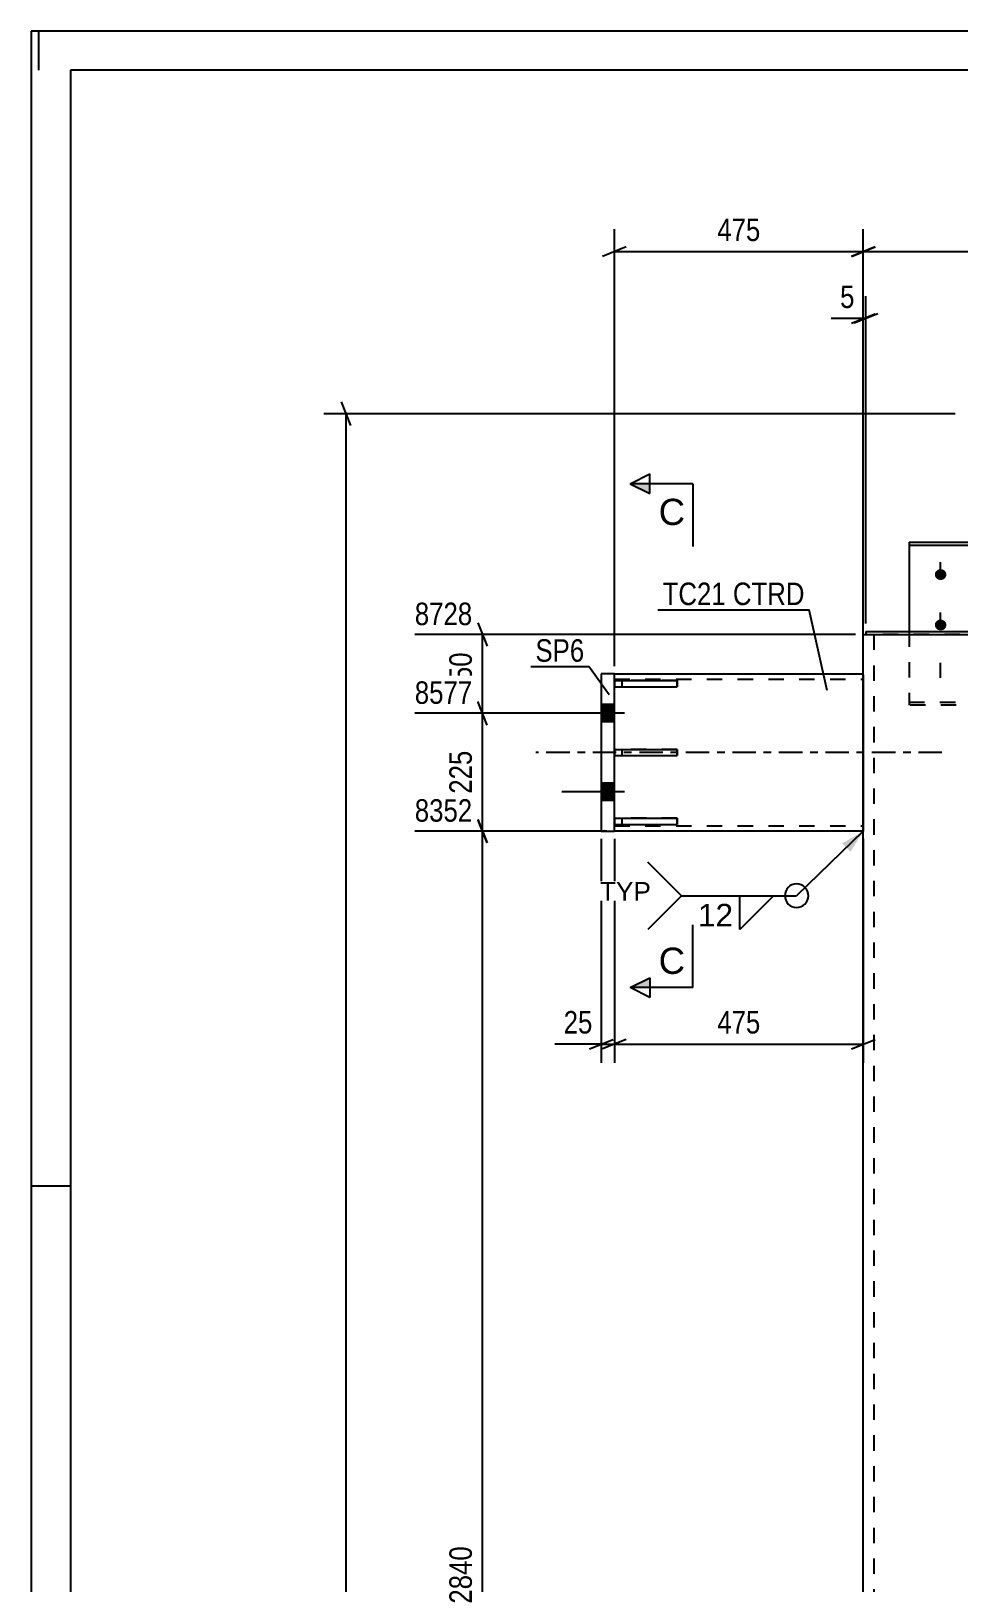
# Model space of a CAD drawing. Header units: millimetres. Extents: x 0 to 841, y 0 to 594.
# Drawn here: x 0 to 118, y 396.5 to 594 of the extents above; entities that cross this region are included whole.
import ezdxf

# ---------------------------------------------------------------- set-up
doc = ezdxf.new("R2010")
doc.units = ezdxf.units.MM
doc.linetypes.add('DXK_LINE_DOT2', pattern=[3.9198, 1.9599, -1.9599])
doc.linetypes.add('DXK_LINE_DOT3', pattern=[5.9187, 2.979, -0.9799, 0.9799, -0.9799])
doc.styles.add('Arial', font='ARIAL.TTF', dxfattribs={"height": 0.2})
doc.styles.add('Arial Narrow', font='ARIALN.TTF', dxfattribs={"height": 0.2})

# ---------------------------------------------------------------- blocks, each defined once
blk = doc.blocks.new('Unknown-284859361-1134')
at = {"color": 5, "linetype": 'Continuous'}
for p, q in [((841, 594), (0, 594)), ((0, 594), (0, 0)), ((1, 589), (1, 594)), ((836, 589), (5, 589)), ((5, 589), (5, 5)), ((5, 447), (0, 447))]:
    blk.add_line(p, q, dxfattribs=at)
blk = doc.blocks.new('Part-284859361-3023 - 2891')
at = {"color": 2, "linetype": 'Continuous'}
for p, q in [((74.21, 512.17), (105.88, 512.17)), ((105.88, 510.84), (105.88, 512.17)), ((105.88, 510.84), (105.88, 492.17)), ((105.88, 492.17), (74.21, 492.17))]:
    blk.add_line(p, q, dxfattribs=at)
at = {"color": 7, "linetype": 'DXK_LINE_DOT2'}
for p, q in [((74.21, 492.17), (74.21, 512.17)), ((105.88, 512.07), (105.88, 510.84)), ((74.21, 511.51), (105.88, 511.51)), ((74.21, 492.84), (105.88, 492.84)), ((105.88, 492.84), (105.88, 492.89))]:
    blk.add_line(p, q, dxfattribs=at)
at = {"color": 7, "linetype": 'DXK_LINE_DOT3'}
blk.add_line((115.88, 502.17), (64.21, 502.17), dxfattribs=at)
blk = doc.blocks.new('Part-284859361-3031 - 2891')
at = {"color": 2, "linetype": 'Continuous'}
for p, q in [((74.21, 502.58), (82.21, 502.58)), ((74.21, 502.58), (74.21, 501.78)), ((74.21, 501.78), (82.21, 501.78)), ((82.21, 502.58), (82.21, 501.78))]:
    blk.add_line(p, q, dxfattribs=at)
at = {"color": 7, "linetype": 'DXK_LINE_DOT2'}
blk.add_line((75.21, 501.78), (75.21, 502.58), dxfattribs=at)
blk = doc.blocks.new('Bolt-284859361-3052 - 2891')
at = {"linetype": 'Continuous'}
for points in [[(115.71, 525.51), (115.86, 525.5), (116.01, 525.45), (116.14, 525.38), (116.26, 525.28), (116.35, 525.17), (116.41, 525.04), (116.44, 524.9), (116.44, 524.75), (116.41, 524.61), (116.35, 524.48), (116.26, 524.36), (116.14, 524.27), (116.01, 524.19), (115.86, 524.15), (115.71, 524.13), (115.56, 524.15), (115.41, 524.19), (115.28, 524.27), (115.17, 524.36), (115.08, 524.48), (115.01, 524.61), (114.98, 524.75), (114.98, 524.9), (115.01, 525.04), (115.08, 525.17), (115.17, 525.28), (115.28, 525.38), (115.41, 525.45), (115.56, 525.5)], [(129.38, 525.51), (129.53, 525.5), (129.68, 525.45), (129.81, 525.38), (129.92, 525.28), (130.01, 525.17), (130.08, 525.04), (130.11, 524.9), (130.11, 524.75), (130.08, 524.61), (130.01, 524.48), (129.92, 524.36), (129.81, 524.27), (129.68, 524.19), (129.53, 524.15), (129.38, 524.13), (129.23, 524.15), (129.08, 524.19), (128.95, 524.27), (128.83, 524.36), (128.74, 524.48), (128.68, 524.61), (128.65, 524.75), (128.65, 524.9), (128.68, 525.04), (128.74, 525.17), (128.83, 525.28), (128.95, 525.38), (129.08, 525.45), (129.23, 525.5)], [(115.71, 519.09), (115.86, 519.08), (116.01, 519.03), (116.14, 518.96), (116.26, 518.86), (116.35, 518.75), (116.41, 518.62), (116.44, 518.47), (116.44, 518.33), (116.41, 518.19), (116.35, 518.06), (116.26, 517.94), (116.14, 517.84), (116.01, 517.77), (115.86, 517.73), (115.71, 517.71), (115.56, 517.73), (115.41, 517.77), (115.28, 517.84), (115.17, 517.94), (115.08, 518.06), (115.01, 518.19), (114.98, 518.33), (114.98, 518.47), (115.01, 518.62), (115.08, 518.75), (115.17, 518.86), (115.28, 518.96), (115.41, 519.03), (115.56, 519.08)], [(129.38, 519.09), (129.53, 519.08), (129.68, 519.03), (129.81, 518.96), (129.92, 518.86), (130.01, 518.75), (130.08, 518.62), (130.11, 518.47), (130.11, 518.33), (130.08, 518.19), (130.01, 518.06), (129.92, 517.94), (129.81, 517.84), (129.68, 517.77), (129.53, 517.73), (129.38, 517.71), (129.23, 517.73), (129.08, 517.77), (128.95, 517.84), (128.83, 517.94), (128.74, 518.06), (128.68, 518.19), (128.65, 518.33), (128.65, 518.47), (128.68, 518.62), (128.74, 518.75), (128.83, 518.86), (128.95, 518.96), (129.08, 519.03), (129.23, 519.08)]]:
    blk.add_hatch(color=1, dxfattribs=at).paths.add_polyline_path(points)
at = {"color": 1, "linetype": 'Continuous'}
for p, q in [((115.71, 524.53), (115.71, 526.42)), ((129.38, 524.53), (129.38, 526.42)), ((115.71, 518.11), (115.71, 520)), ((129.38, 518.11), (129.38, 520))]:
    blk.add_line(p, q, dxfattribs=at)
at = {"color": 1, "linetype": 'DXK_LINE_DOT2'}
for p, q in [((122.55, 524.53), (122.55, 526.42)), ((115.71, 511.68), (115.71, 513.58)), ((122.55, 511.68), (122.55, 513.58)), ((129.38, 511.68), (129.38, 513.58))]:
    blk.add_line(p, q, dxfattribs=at)
blk = doc.blocks.new('Part-284859361-2993 - 2891')
at = {"color": 2, "linetype": 'Continuous'}
for p, q in [((72.54, 512.17), (72.54, 492.17)), ((74.21, 512.17), (72.54, 512.17)), ((74.21, 492.17), (74.21, 512.17)), ((72.54, 492.17), (74.21, 492.17))]:
    blk.add_line(p, q, dxfattribs=at)
blk = doc.blocks.new('Part-284859361-3005 - 2891')
at = {"color": 2, "linetype": 'Continuous'}
for p, q in [((74.21, 493.81), (82.21, 493.81)), ((74.21, 493.81), (74.21, 493.01)), ((82.21, 493.81), (82.21, 493.01)), ((74.21, 493.01), (82.21, 493.01))]:
    blk.add_line(p, q, dxfattribs=at)
at = {"color": 7, "linetype": 'DXK_LINE_DOT2'}
blk.add_line((75.21, 493.01), (75.21, 493.81), dxfattribs=at)
blk = doc.blocks.new('Part-284859361-3008 - 2891')
at = {"color": 7, "linetype": 'DXK_LINE_DOT2'}
for p, q in [((82.21, 493.81), (74.21, 493.81)), ((74.21, 493.81), (74.21, 493.01)), ((75.21, 493.01), (75.21, 493.81)), ((82.21, 493.01), (82.21, 493.81)), ((74.21, 493.01), (82.21, 493.01))]:
    blk.add_line(p, q, dxfattribs=at)
blk = doc.blocks.new('Part-284859361-3018 - 2891')
at = {"color": 2, "linetype": 'Continuous'}
for p, q in [((106.21, 517.59), (119.21, 517.59)), ((106.21, 517.59), (106.21, 517.19)), ((138.88, 517.59), (125.88, 517.59)), ((138.88, 517.59), (138.88, 517.19)), ((106.21, 517.19), (107.33, 517.19)), ((138.88, 517.19), (137.76, 517.19))]:
    blk.add_line(p, q, dxfattribs=at)
at = {"color": 7, "linetype": 'DXK_LINE_DOT2'}
for p, q in [((125.88, 517.59), (119.21, 517.59)), ((137.76, 517.19), (107.33, 517.19))]:
    blk.add_line(p, q, dxfattribs=at)
blk = doc.blocks.new('Part-284859361-3029 - 2891')
at = {"color": 2, "linetype": 'Continuous'}
for p, q in [((111.71, 528.95), (111.71, 517.59)), ((111.71, 528.95), (119.21, 528.95)), ((111.71, 528.58), (119.21, 528.58)), ((133.38, 528.95), (125.88, 528.95)), ((133.38, 528.58), (125.88, 528.58)), ((133.38, 528.95), (133.38, 517.59))]:
    blk.add_line(p, q, dxfattribs=at)
at = {"color": 7, "linetype": 'DXK_LINE_DOT2'}
for p, q in [((125.88, 528.95), (119.21, 528.95)), ((125.88, 528.58), (119.21, 528.58)), ((111.71, 517.59), (111.71, 508.22)), ((133.38, 517.59), (133.38, 508.22)), ((111.71, 508.59), (133.38, 508.59)), ((133.38, 508.22), (111.71, 508.22))]:
    blk.add_line(p, q, dxfattribs=at)
blk = doc.blocks.new('Part-284859361-3032 - 2891')
at = {"color": 2, "linetype": 'Continuous'}
for p, q in [((74.21, 511.34), (82.21, 511.34)), ((74.21, 511.34), (74.21, 510.54)), ((74.21, 510.54), (82.21, 510.54)), ((82.21, 511.34), (82.21, 510.54))]:
    blk.add_line(p, q, dxfattribs=at)
at = {"color": 7, "linetype": 'DXK_LINE_DOT2'}
blk.add_line((75.21, 510.54), (75.21, 511.34), dxfattribs=at)
blk = doc.blocks.new('Part-284859361-3033 - 2891')
at = {"color": 7, "linetype": 'DXK_LINE_DOT2'}
for p, q in [((82.21, 502.58), (74.21, 502.58)), ((74.21, 502.58), (74.21, 501.78)), ((74.21, 501.78), (82.21, 501.78)), ((75.21, 501.78), (75.21, 502.58)), ((82.21, 501.78), (82.21, 502.58))]:
    blk.add_line(p, q, dxfattribs=at)
blk = doc.blocks.new('Part-284859361-3034 - 2891')
at = {"color": 7, "linetype": 'DXK_LINE_DOT2'}
for p, q in [((82.21, 511.34), (74.21, 511.34)), ((74.21, 511.34), (74.21, 510.54)), ((74.21, 510.54), (82.21, 510.54)), ((75.21, 510.54), (75.21, 511.34)), ((82.21, 510.54), (82.21, 511.34))]:
    blk.add_line(p, q, dxfattribs=at)
blk = doc.blocks.new('Bolt-284859361-3055 - 2891')
at = {"linetype": 'Continuous'}
for points in [[(72.54, 508.27), (72.54, 506.07), (74.21, 506.07), (74.21, 508.27)], [(72.54, 508.27), (72.54, 506.07), (74.21, 506.07), (74.21, 508.27)], [(72.54, 498.27), (72.54, 496.07), (74.21, 496.07), (74.21, 498.27)], [(72.54, 498.27), (72.54, 496.07), (74.21, 496.07), (74.21, 498.27)]]:
    blk.add_hatch(color=1, dxfattribs=at).paths.add_polyline_path(points)
at = {"color": 1, "linetype": 'Continuous'}
for p, q in [((74.21, 508.27), (72.54, 508.27)), ((74.21, 508.27), (72.54, 508.27)), ((75.48, 507.17), (67.54, 507.17)), ((75.48, 507.17), (67.54, 507.17)), ((74.21, 506.07), (72.54, 506.07)), ((74.21, 506.07), (72.54, 506.07)), ((74.21, 498.27), (72.54, 498.27)), ((74.21, 498.27), (72.54, 498.27)), ((75.48, 497.17), (67.54, 497.17)), ((75.48, 497.17), (67.54, 497.17)), ((74.21, 496.07), (72.54, 496.07)), ((74.21, 496.07), (72.54, 496.07))]:
    blk.add_line(p, q, dxfattribs=at)
blk = doc.blocks.new('Part-284859361-3061 - 2891')
at = {"color": 2, "linetype": 'Continuous'}
for p, q in [((105.88, 258.13), (105.88, 517.19)), ((105.88, 517.19), (106.21, 517.19)), ((107.33, 517.19), (108.55, 517.19)), ((108.55, 517.19), (119.21, 517.19))]:
    blk.add_line(p, q, dxfattribs=at)
at = {"color": 7, "linetype": 'DXK_LINE_DOT2'}
for p, q in [((105.88, 517.19), (107.33, 517.19)), ((106.21, 517.19), (106.66, 517.19)), ((107.21, 517.19), (107.21, 258.13))]:
    blk.add_line(p, q, dxfattribs=at)
blk = doc.blocks.new('StraightDimension-284859361-5720 - 2891')
at = {"color": 7, "linetype": 'Continuous'}
for p, q in [((56.83, 518.69), (58.03, 515.69)), ((104.88, 517.19), (48.82, 517.19)), ((57.43, 507.17), (57.43, 517.19)), ((58.03, 505.67), (56.83, 508.67)), ((70.14, 507.17), (48.82, 507.17))]:
    blk.add_line(p, q, dxfattribs=at)
at = {"color": 0, "linetype": 'Continuous'}
blk.add_wipeout([(56.73, 517.79), (56.73, 521.99), (48.22, 521.99), (48.22, 517.79)], dxfattribs=at)
at = {"color": 0}
blk.add_wipeout([(56.68, 515.52), (52.48, 515.52), (52.48, 508.84), (56.68, 508.84)], dxfattribs=at)
at = {"color": 3, "linetype": 'Continuous', "style": 'Arial Narrow'}
blk.add_text('8728', height=2.863, dxfattribs=at).set_placement((48.82, 518.39))
at = {"color": 3, "style": 'Arial Narrow'}
blk.add_text('150', height=2.863, rotation=90.0002, dxfattribs=at).set_placement((56.08, 509.44))
blk = doc.blocks.new('StraightDimension-284859361-5722 - 2891')
at = {"color": 7, "linetype": 'Continuous'}
for p, q in [((73.21, 492.17), (48.82, 492.17)), ((58.03, 490.67), (56.83, 493.67)), ((57.43, 302.84), (57.43, 492.17)), ((56.83, 304.34), (58.03, 301.34)), ((69.53, 302.84), (48.82, 302.84))]:
    blk.add_line(p, q, dxfattribs=at)
at = {"color": 0, "linetype": 'Continuous'}
blk.add_wipeout([(56.73, 492.77), (56.73, 496.97), (48.22, 496.97), (48.22, 492.77)], dxfattribs=at)
at = {"color": 0}
blk.add_wipeout([(56.68, 401.76), (52.48, 401.76), (52.48, 393.25), (56.68, 393.25)], dxfattribs=at)
at = {"color": 3, "linetype": 'Continuous', "style": 'Arial Narrow'}
blk.add_text('8352', height=2.863, dxfattribs=at).set_placement((48.82, 493.37))
at = {"color": 3, "style": 'Arial Narrow'}
blk.add_text('2840', height=2.863, rotation=90.0002, dxfattribs=at).set_placement((56.08, 393.85))
blk = doc.blocks.new('StraightDimension-284859361-3239 - 2891')
at = {"color": 7, "linetype": 'Continuous'}
for p, q in [((105.88, 513.17), (105.88, 568.77)), ((139.21, 513.17), (139.21, 568.77)), ((107.38, 566.52), (104.38, 565.32)), ((105.88, 565.92), (139.21, 565.92)), ((137.71, 565.32), (140.71, 566.52))]:
    blk.add_line(p, q, dxfattribs=at)
at = {"color": 0}
blk.add_wipeout([(125.89, 566.67), (125.89, 570.87), (119.2, 570.87), (119.2, 566.67)], dxfattribs=at)
at = {"color": 3, "style": 'Arial Narrow'}
blk.add_text('500', height=2.863, dxfattribs=at).set_placement((119.8, 567.27))
blk = doc.blocks.new('StraightDimension-284859361-3221 - 2891')
at = {"color": 7, "linetype": 'Continuous'}
for p, q in [((74.21, 513.17), (74.21, 568.77)), ((105.88, 513.17), (105.88, 568.77)), ((75.71, 566.52), (72.71, 565.32)), ((74.21, 565.92), (105.88, 565.92)), ((104.38, 565.32), (107.38, 566.52))]:
    blk.add_line(p, q, dxfattribs=at)
at = {"color": 0}
blk.add_wipeout([(93.39, 566.67), (93.39, 570.87), (86.7, 570.87), (86.7, 566.67)], dxfattribs=at)
at = {"color": 3, "style": 'Arial Narrow'}
blk.add_text('475', height=2.863, dxfattribs=at).set_placement((87.3, 567.27))
blk = doc.blocks.new('StraightDimension-284859361-3349 - 2891')
at = {"color": 7, "linetype": 'Continuous'}
for p, q in [((117.55, 545.29), (37.25, 545.29)), ((40.7, 543.79), (39.5, 546.79)), ((40.1, 232.13), (40.1, 545.29))]:
    blk.add_line(p, q, dxfattribs=at)
blk = doc.blocks.new('StraightDimension-284859361-5721 - 2891')
at = {"color": 7, "linetype": 'Continuous'}
for p, q in [((58.03, 505.67), (56.83, 508.67)), ((70.14, 507.17), (48.82, 507.17)), ((57.43, 492.17), (57.43, 507.17)), ((73.21, 492.17), (48.82, 492.17)), ((56.83, 493.67), (58.03, 490.67))]:
    blk.add_line(p, q, dxfattribs=at)
at = {"color": 0, "linetype": 'Continuous'}
blk.add_wipeout([(56.73, 507.77), (56.73, 511.97), (48.22, 511.97), (48.22, 507.77)], dxfattribs=at)
at = {"color": 0}
blk.add_wipeout([(56.68, 503.02), (52.48, 503.02), (52.48, 496.33), (56.68, 496.33)], dxfattribs=at)
at = {"color": 3, "linetype": 'Continuous', "style": 'Arial Narrow'}
blk.add_text('8577', height=2.863, dxfattribs=at).set_placement((48.82, 508.37))
at = {"color": 3, "style": 'Arial Narrow'}
blk.add_text('225', height=2.863, rotation=90.0002, dxfattribs=at).set_placement((56.08, 496.93))
blk = doc.blocks.new('StraightDimension-284859361-5871 - 2891')
at = {"color": 7, "linetype": 'Continuous'}
for p, q in [((105.88, 518.19), (105.88, 560.25)), ((106.21, 518.59), (106.21, 560.25)), ((104.38, 556.8), (107.38, 558)), ((107.71, 558), (104.71, 556.8)), ((105.88, 557.4), (106.21, 557.4))]:
    blk.add_line(p, q, dxfattribs=at)
at = {"color": 0}
blk.add_wipeout([(105.35, 558.15), (105.35, 562.35), (102.33, 562.35), (102.33, 558.15)], dxfattribs=at)
at = {"color": 7, "linetype": 'Continuous'}
blk.add_line((105.88, 557.4), (101.8, 557.4), dxfattribs=at)
blk.add_line((105.88, 557.4), (101.8, 557.4), dxfattribs=at)
at = {"color": 3, "style": 'Arial Narrow'}
blk.add_text('5', height=2.86, dxfattribs=at).set_placement((102.93, 558.75))
blk = doc.blocks.new('StraightDimension-284859361-15418 - 2891')
at = {"color": 7, "linetype": 'Continuous'}
for p, q in [((74.21, 491.17), (74.21, 462.66)), ((105.88, 491.17), (105.88, 462.66)), ((75.71, 465.66), (72.71, 464.46)), ((74.21, 465.06), (105.88, 465.06)), ((104.38, 464.46), (107.38, 465.66))]:
    blk.add_line(p, q, dxfattribs=at)
at = {"color": 0}
blk.add_wipeout([(93.39, 465.81), (93.39, 470.01), (86.7, 470.01), (86.7, 465.81)], dxfattribs=at)
at = {"color": 3, "style": 'Arial Narrow'}
blk.add_text('475', height=2.863, dxfattribs=at).set_placement((87.3, 466.41))
blk = doc.blocks.new('StraightDimension-284859361-15419 - 2891')
at = {"color": 7, "linetype": 'Continuous'}
for p, q in [((72.54, 491.17), (72.54, 462.66)), ((74.21, 491.17), (74.21, 462.66)), ((71.04, 464.46), (74.04, 465.66)), ((72.54, 465.06), (74.21, 465.06)), ((75.71, 465.66), (72.71, 464.46))]:
    blk.add_line(p, q, dxfattribs=at)
at = {"color": 0}
blk.add_wipeout([(72.02, 465.81), (72.02, 470.01), (67.16, 470.01), (67.16, 465.81)], dxfattribs=at)
at = {"color": 7, "linetype": 'Continuous'}
blk.add_line((72.54, 465.06), (66.64, 465.06), dxfattribs=at)
blk.add_line((72.54, 465.06), (66.64, 465.06), dxfattribs=at)
at = {"color": 3, "style": 'Arial Narrow'}
blk.add_text('25', height=2.863, dxfattribs=at).set_placement((67.76, 466.41))
blk = doc.blocks.new('Mark-284859361-2989 - 2891')
at = {"color": 0}
blk.add_wipeout([(70.38, 513.73), (70.38, 516.73), (64.17, 516.73), (64.17, 513.73)], dxfattribs=at)
blk.add_wipeout([(70.38, 513.73), (70.38, 516.73), (64.17, 516.73), (64.17, 513.73)], dxfattribs=at)
at = {"color": 30, "linetype": 'Continuous'}
for p in [(63.57, 513.13), (73.53, 509.52)]:
    blk.add_line(p, (70.98, 513.13), dxfattribs=at)
at = {"color": 3, "style": 'Arial Narrow'}
blk.add_text('SP6', height=2.863, dxfattribs=at).set_placement((64.17, 513.73))
blk = doc.blocks.new('Mark-284859361-3019 - 2891')
at = {"color": 0}
blk.add_wipeout([(88.39, 520.94), (88.39, 523.94), (80.35, 523.94), (80.35, 520.94)], dxfattribs=at)
blk.add_wipeout([(88.39, 520.94), (88.39, 523.94), (80.35, 523.94), (80.35, 520.94)], dxfattribs=at)
at = {"color": 3, "style": 'Arial Narrow'}
blk.add_text('TC21', height=2.863, dxfattribs=at).set_placement((80.35, 520.94))
at = {"color": 0}
blk.add_wipeout([(98.41, 520.94), (98.41, 523.94), (89.29, 523.94), (89.29, 520.94)], dxfattribs=at)
blk.add_wipeout([(98.41, 520.94), (98.41, 523.94), (89.29, 523.94), (89.29, 520.94)], dxfattribs=at)
at = {"color": 30, "linetype": 'Continuous'}
for p in [(79.75, 520.34), (101.3, 510.05)]:
    blk.add_line(p, (99.01, 520.34), dxfattribs=at)
at = {"color": 3, "style": 'Arial Narrow'}
blk.add_text('CTRD', height=2.863, dxfattribs=at).set_placement((89.29, 520.94))
blk = doc.blocks.new('WeldMark-284859361-3380 - 2891')
at = {"linetype": 'Continuous'}
blk.add_hatch(color=30, dxfattribs=at).paths.add_polyline_path([(103.2, 490.62), (105.88, 492.17), (104.25, 489.55)])
at = {"color": 30, "linetype": 'Continuous'}
blk.add_line((105.88, 492.17), (97.39, 483.95), dxfattribs=at)
at = {"color": 3, "linetype": 'Continuous'}
for q in [(78.46, 488.23), (78.46, 479.66)]:
    blk.add_line((82.75, 483.95), q, dxfattribs=at)
for start, end in [(90, 270), (270, 90)]:
    blk.add_arc((97.39, 483.95), 1.5, start, end, dxfattribs=at)
at = {"color": 0}
blk.add_wipeout([(89.49, 479.85), (89.49, 483.25), (84.65, 483.25), (84.65, 479.85)], dxfattribs=at)
at = {"color": 30, "linetype": 'Continuous'}
blk.add_line((82.75, 483.95), (97.39, 483.95), dxfattribs=at)
at = {"color": 3, "linetype": 'Continuous'}
for p, q in [((90.15, 483.95), (94.44, 483.95)), ((94.44, 483.95), (90.15, 479.66)), ((90.15, 479.66), (90.15, 483.95))]:
    blk.add_line(p, q, dxfattribs=at)
at = {"color": 3, "style": 'Arial'}
blk.add_text('12', height=2.865, dxfattribs=at).set_placement((84.85, 480.05))
at = {"color": 0, "linetype": 'Continuous'}
blk.add_wipeout([(78.85, 483.3), (78.85, 485.8), (72.37, 485.8), (72.37, 483.3)], dxfattribs=at)
blk.add_wipeout([(78.85, 483.3), (78.85, 485.8), (72.37, 485.8), (72.37, 483.3)], dxfattribs=at)
at = {"color": 3, "linetype": 'Continuous', "style": 'Arial'}
blk.add_text('TYP', height=2.388, dxfattribs=at).set_placement((72.37, 483.3))
blk = doc.blocks.new('SectionMark-284859361-7478 - 2891')
at = {"linetype": 'Continuous'}
for points in [[(78.71, 536.38), (78.71, 535.13), (76.21, 536.38)], [(78.71, 473.5), (78.71, 472.25), (76.21, 472.25)]]:
    blk.add_hatch(color=6, dxfattribs=at).paths.add_polyline_path(points)
at = {"color": 6, "linetype": 'Continuous'}
for p, q in [((76.21, 536.38), (78.71, 537.63)), ((78.71, 535.13), (78.71, 537.63)), ((84.21, 536.38), (76.21, 536.38)), ((76.21, 536.38), (78.71, 535.13)), ((84.21, 536.38), (84.21, 528.38)), ((84.21, 472.25), (84.21, 480.25)), ((76.21, 472.25), (78.71, 473.5)), ((84.21, 472.25), (76.21, 472.25)), ((78.71, 471), (76.21, 472.25)), ((78.71, 473.5), (78.71, 471))]:
    blk.add_line(p, q, dxfattribs=at)
at = {"color": 0, "linetype": 'Continuous'}
for points in [[(83.21, 531.13), (83.21, 534.63), (79.84, 534.63), (79.84, 531.13)], [(83.21, 474), (83.21, 477.5), (79.84, 477.5), (79.84, 474)]]:
    blk.add_wipeout(points, dxfattribs=at)
at = {"color": 3, "linetype": 'Continuous', "style": 'Arial'}
for p in [(79.84, 531.13), (79.84, 474)]:
    blk.add_text('C', height=3.34, dxfattribs=at).set_placement(p)

msp = doc.modelspace()

# ---------------------------------------------------------------- block references
for name in ['Unknown-284859361-1134', 'Part-284859361-3029 - 2891', 'Part-284859361-3061 - 2891', 'Bolt-284859361-3052 - 2891', 'Part-284859361-3018 - 2891', 'Part-284859361-3023 - 2891', 'Part-284859361-2993 - 2891', 'Part-284859361-3032 - 2891', 'Part-284859361-3034 - 2891', 'Bolt-284859361-3055 - 2891', 'Part-284859361-3031 - 2891', 'Part-284859361-3033 - 2891', 'Part-284859361-3005 - 2891', 'Part-284859361-3008 - 2891']:
    msp.add_blockref(name, (0, 0))

# ---------------------------------------------------------------- next in the draw order: block references
for name in ['StraightDimension-284859361-5720 - 2891', 'StraightDimension-284859361-5722 - 2891']:
    msp.add_blockref(name, (0, 0))

# ---------------------------------------------------------------- next in the draw order: block references
msp.add_blockref('StraightDimension-284859361-3239 - 2891', (0, 0))

# ---------------------------------------------------------------- next in the draw order: block references
msp.add_blockref('StraightDimension-284859361-3221 - 2891', (0, 0))

# ---------------------------------------------------------------- next in the draw order: block references
msp.add_blockref('StraightDimension-284859361-3349 - 2891', (0, 0))

# ---------------------------------------------------------------- next in the draw order: block references
for name in ['StraightDimension-284859361-5871 - 2891', 'StraightDimension-284859361-5721 - 2891']:
    msp.add_blockref(name, (0, 0))

# ---------------------------------------------------------------- next in the draw order: block references
for name in ['Mark-284859361-3019 - 2891', 'Mark-284859361-2989 - 2891', 'StraightDimension-284859361-15418 - 2891']:
    msp.add_blockref(name, (0, 0))

# ---------------------------------------------------------------- next in the draw order: block references
msp.add_blockref('StraightDimension-284859361-15419 - 2891', (0, 0))

# ---------------------------------------------------------------- next in the draw order: block references
msp.add_blockref('WeldMark-284859361-3380 - 2891', (0, 0))

# ---------------------------------------------------------------- next in the draw order: block references
msp.add_blockref('SectionMark-284859361-7478 - 2891', (0, 0))

doc.saveas('drawing.dxf')
